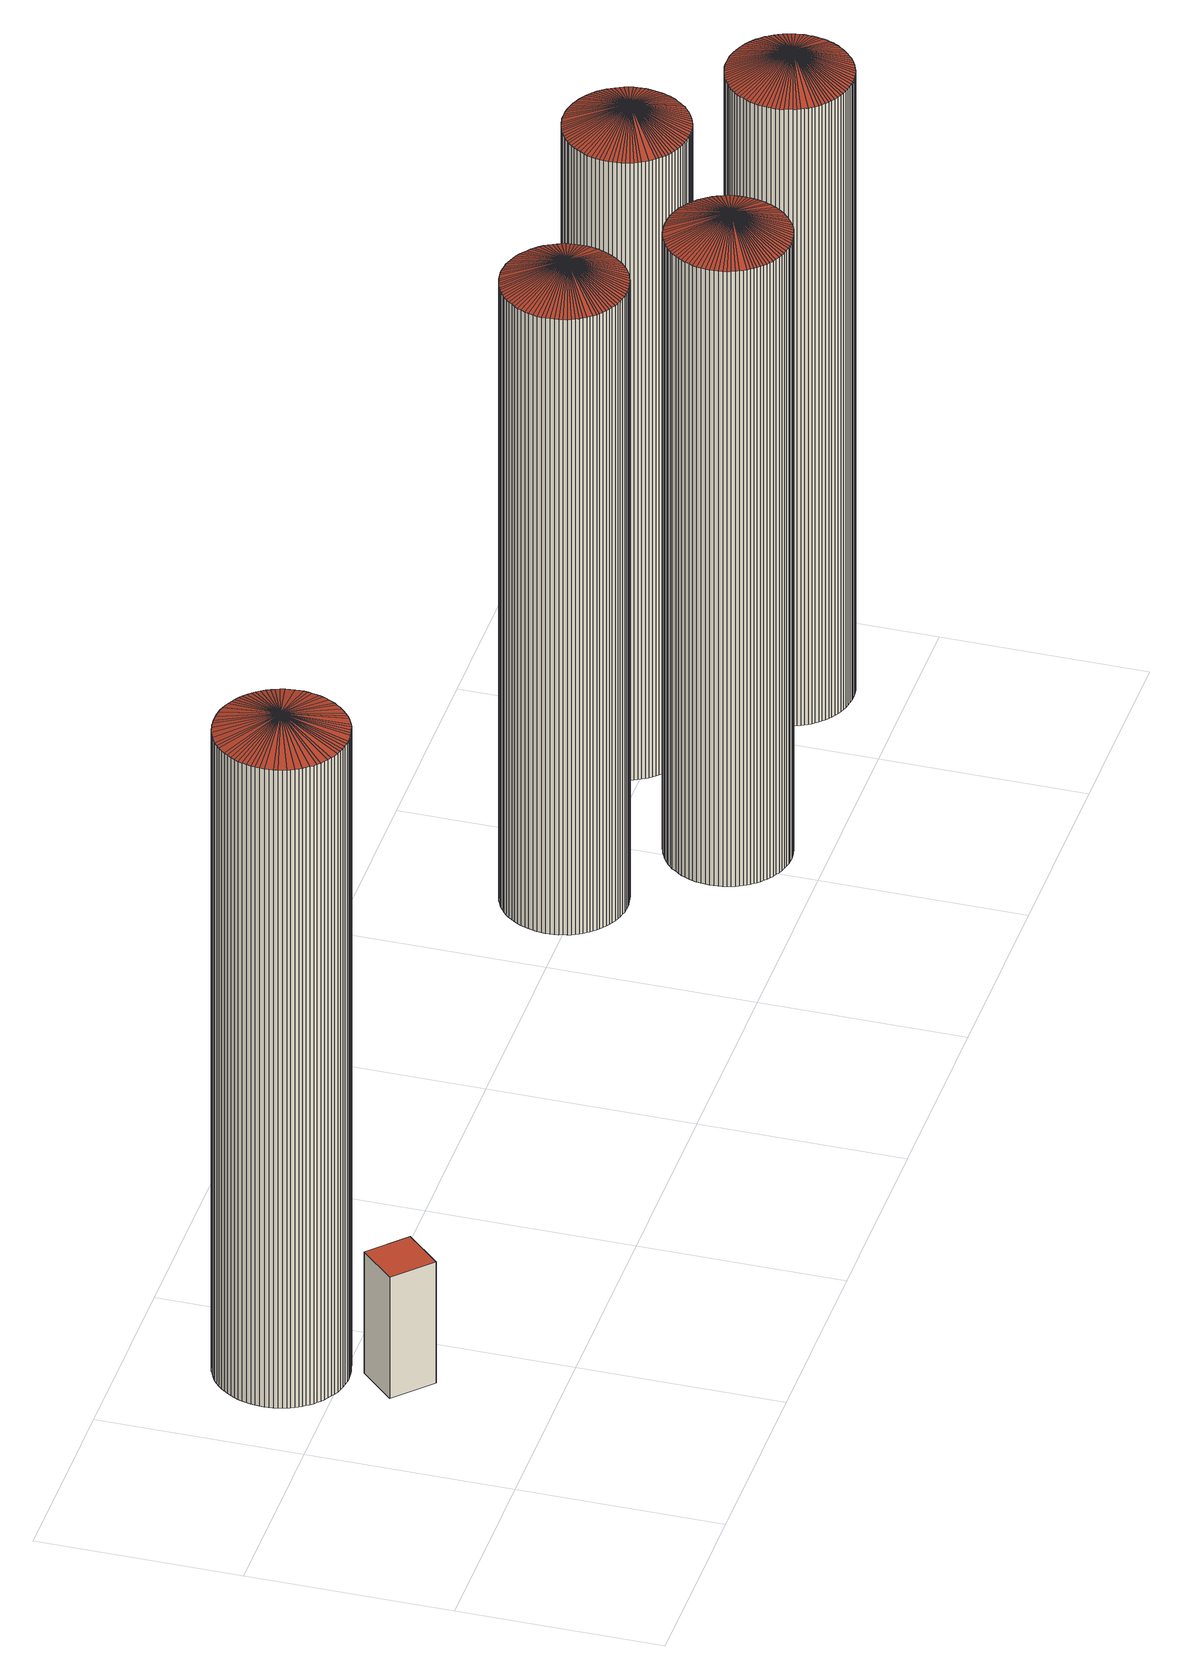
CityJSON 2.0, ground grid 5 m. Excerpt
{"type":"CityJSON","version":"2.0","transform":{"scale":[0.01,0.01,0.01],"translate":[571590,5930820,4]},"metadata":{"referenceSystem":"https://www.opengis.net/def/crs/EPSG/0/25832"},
"CityObjects":{
"building1":{"type":"Building","attributes":{"Grundfläche 2D":"1.433912","Grundhöhe NN":"5.419"},"geometry":[{"type":"Solid","lod":"3","boundaries":[[[[0,1,2,3]],[[4,5,3,2]],[[5,6,0,3]],[[6,7,1,0]],[[7,4,2,1]],[[7,6,5,4]]]],"semantics":{"surfaces":[{"type":"RoofSurface"},{"type":"WallSurface"},{"type":"GroundSurface"}],"values":[[0,1,1,1,1,2]]}}]},
"building2":{"type":"Building","attributes":{"Grundfläche 2D":"8.026202","Grundhöhe NN":"5.315"},"geometry":[{"type":"Solid","lod":"3","boundaries":[[[[8,9,10,11]],[[9,12,13,10]],[[9,8,14]],[[15,9,14,16]],[[9,15,17]],[[9,17,18]],[[19,9,18,20]],[[21,9,19,22]],[[9,21,23]],[[9,23,24]],[[9,24,25]],[[9,25,26]],[[9,26,27]],[[9,27,28]],[[9,28,29]],[[9,29,30]],[[9,30,31]],[[9,31,32]],[[9,32,33]],[[9,33,34]],[[9,34,35]],[[36,9,35,37]],[[38,9,36,39]],[[40,9,38,41]],[[42,9,40,43]],[[9,42,44]],[[45,9,44,46]],[[47,9,45,48]],[[49,9,47,50]],[[51,9,49,52]],[[9,51,53]],[[9,53,54]],[[55,9,54,56]],[[9,55,57]],[[9,57,58]],[[9,58,59]],[[9,59,60]],[[9,60,61]],[[9,61,62]],[[9,62,63]],[[9,63,64]],[[9,64,65]],[[9,65,66]],[[67,9,66,68]],[[9,67,69]],[[70,9,69,71]],[[72,9,70,73]],[[74,9,72,75]],[[76,9,74,77]],[[78,9,76,79]],[[9,78,80]],[[81,9,80,82]],[[9,81,83]],[[84,9,83,85]],[[9,84,86]],[[9,86,87]],[[9,87,88]],[[9,88,89]],[[9,89,90]],[[91,9,90,92]],[[9,91,93]],[[9,93,94]],[[9,94,95]],[[9,95,96]],[[97,9,96,98]],[[9,97,99]],[[9,99,100]],[[101,9,100,102]],[[103,9,101,104]],[[9,103,12]],[[105,106,11,10]],[[107,108,98,96]],[[108,109,97,98]],[[109,110,99,97]],[[110,111,100,99]],[[111,112,102,100]],[[112,113,101,102]],[[114,105,10,13]],[[113,115,104,101]],[[115,116,103,104]],[[116,117,12,103]],[[117,114,13,12]],[[106,118,8,11]],[[118,119,14,8]],[[119,120,16,14]],[[120,121,15,16]],[[121,122,17,15]],[[122,123,18,17]],[[123,124,20,18]],[[124,125,19,20]],[[125,126,22,19]],[[126,127,21,22]],[[127,128,23,21]],[[128,129,24,23]],[[129,130,25,24]],[[130,131,26,25]],[[131,132,27,26]],[[132,133,28,27]],[[133,134,29,28]],[[134,135,30,29]],[[135,136,31,30]],[[136,137,32,31]],[[137,138,33,32]],[[138,139,34,33]],[[139,140,35,34]],[[140,141,37,35]],[[141,142,36,37]],[[142,143,39,36]],[[143,144,38,39]],[[144,145,41,38]],[[145,146,40,41]],[[146,147,43,40]],[[147,148,42,43]],[[148,149,44,42]],[[149,150,46,44]],[[150,151,45,46]],[[151,152,48,45]],[[152,153,47,48]],[[153,154,50,47]],[[154,155,49,50]],[[155,156,52,49]],[[156,157,51,52]],[[157,158,53,51]],[[158,159,54,53]],[[159,160,56,54]],[[160,161,55,56]],[[161,162,57,55]],[[162,163,58,57]],[[163,164,59,58]],[[164,165,60,59]],[[165,166,61,60]],[[166,167,62,61]],[[167,168,63,62]],[[168,169,64,63]],[[169,170,65,64]],[[170,171,66,65]],[[171,172,68,66]],[[172,173,67,68]],[[173,174,69,67]],[[174,175,71,69]],[[175,176,70,71]],[[176,177,73,70]],[[177,178,72,73]],[[178,179,75,72]],[[179,180,74,75]],[[180,181,77,74]],[[181,182,76,77]],[[182,183,79,76]],[[183,184,78,79]],[[184,185,80,78]],[[185,186,82,80]],[[186,187,81,82]],[[187,188,83,81]],[[188,189,85,83]],[[189,190,84,85]],[[190,191,86,84]],[[191,192,87,86]],[[192,193,88,87]],[[193,194,89,88]],[[194,195,90,89]],[[195,196,92,90]],[[196,197,91,92]],[[197,198,93,91]],[[198,199,94,93]],[[199,200,95,94]],[[200,107,96,95]],[[113,112,111,110,109,108,107,200,199,198,197,196,195,194,193,192,191,190,189,188,187,186,185,184,183,182,181,180,179,178,177,176,175,174,173,172,171,170,169,168,167,166,165,164,163,162,161,160,159,158,157,156,155,154,153,152,151,150,149,148,147,146,145,144,143,142,141,140,139,138,137,136,135,134,133,132,131,130,129,128,127,126,125,124,123,122,121,120,119,118,106,105,114,117,116,115]]]],"semantics":{"surfaces":[{"type":"RoofSurface"},{"type":"WallSurface"},{"type":"GroundSurface"}],"values":[[0,0,0,0,0,0,0,0,0,0,0,0,0,0,0,0,0,0,0,0,0,0,0,0,0,0,0,0,0,0,0,0,0,0,0,0,0,0,0,0,0,0,0,0,0,0,0,0,0,0,0,0,0,0,0,0,0,0,0,0,0,0,0,0,0,0,0,0,0,0,1,1,1,1,1,1,1,1,1,1,1,1,1,1,1,1,1,1,1,1,1,1,1,1,1,1,1,1,1,1,1,1,1,1,1,1,1,1,1,1,1,1,1,1,1,1,1,1,1,1,1,1,1,1,1,1,1,1,1,1,1,1,1,1,1,1,1,1,1,1,1,1,1,1,1,1,1,1,1,1,1,1,1,1,1,1,1,1,1,1,1,1,1,1,1,1,2]]}}]},
"building3":{"type":"Building","attributes":{"Grundfläche 2D":"7.049708","Grundhöhe NN":"4.905"},"geometry":[{"type":"Solid","lod":"3","boundaries":[[[[201,202,203,204]],[[201,204,205]],[[201,205,206]],[[201,206,207]],[[201,207,208]],[[201,208,209]],[[201,209,210]],[[201,210,211]],[[201,211,212]],[[201,212,213]],[[201,213,214]],[[201,214,215]],[[201,215,216]],[[201,216,217]],[[201,217,218]],[[201,218,219]],[[201,219,220]],[[201,220,221]],[[201,221,222]],[[201,222,223]],[[201,223,224]],[[201,224,225]],[[201,225,226]],[[201,226,227]],[[201,227,228]],[[201,228,229]],[[201,229,230]],[[201,230,231]],[[201,231,232]],[[201,232,233]],[[201,233,234]],[[235,201,234,236]],[[201,235,237]],[[201,237,238]],[[201,238,239]],[[201,239,240]],[[201,240,241]],[[201,241,242]],[[201,242,243]],[[201,243,244]],[[201,244,245]],[[201,245,246]],[[201,246,247]],[[201,247,248]],[[201,248,249]],[[201,249,250]],[[201,250,251]],[[201,251,252]],[[201,252,253]],[[201,253,254]],[[201,254,255]],[[201,255,256]],[[201,256,257]],[[201,257,258]],[[201,258,259]],[[201,259,260]],[[201,260,261]],[[201,261,262]],[[201,262,263]],[[201,263,264]],[[201,264,265]],[[201,265,266]],[[201,266,267]],[[268,201,267,269]],[[270,201,268,271]],[[201,270,272]],[[201,272,273]],[[201,273,274]],[[201,274,275]],[[201,275,276]],[[201,276,277]],[[201,277,278]],[[201,278,279]],[[201,279,280]],[[201,280,281]],[[201,281,282]],[[201,282,283]],[[201,283,284]],[[201,284,285]],[[201,285,286]],[[201,286,287]],[[201,287,288]],[[201,288,289]],[[201,289,290]],[[201,290,291]],[[201,291,292]],[[201,292,293]],[[201,293,294]],[[201,294,295]],[[201,295,296]],[[201,296,297]],[[201,297,202]],[[298,299,204,203]],[[299,300,205,204]],[[300,301,206,205]],[[301,302,207,206]],[[302,303,208,207]],[[303,304,209,208]],[[304,305,210,209]],[[305,306,211,210]],[[306,307,212,211]],[[307,308,213,212]],[[308,309,214,213]],[[309,310,215,214]],[[310,311,216,215]],[[311,312,217,216]],[[312,313,218,217]],[[313,314,219,218]],[[315,298,203,202]],[[316,317,291,290]],[[317,318,292,291]],[[318,319,293,292]],[[319,320,294,293]],[[320,321,295,294]],[[321,322,296,295]],[[322,323,297,296]],[[323,315,202,297]],[[314,324,220,219]],[[324,325,221,220]],[[325,326,222,221]],[[326,327,223,222]],[[327,328,224,223]],[[328,329,225,224]],[[329,330,226,225]],[[330,331,227,226]],[[331,332,228,227]],[[332,333,229,228]],[[333,334,230,229]],[[334,335,231,230]],[[335,336,232,231]],[[336,337,233,232]],[[337,338,234,233]],[[338,339,236,234]],[[339,340,235,236]],[[340,341,237,235]],[[341,342,238,237]],[[342,343,239,238]],[[343,344,240,239]],[[344,345,241,240]],[[345,346,242,241]],[[346,347,243,242]],[[347,348,244,243]],[[348,349,245,244]],[[349,350,246,245]],[[350,351,247,246]],[[351,352,248,247]],[[352,353,249,248]],[[353,354,250,249]],[[354,355,251,250]],[[355,356,252,251]],[[356,357,253,252]],[[357,358,254,253]],[[358,359,255,254]],[[359,360,256,255]],[[360,361,257,256]],[[361,362,258,257]],[[362,363,259,258]],[[363,364,260,259]],[[364,365,261,260]],[[365,366,262,261]],[[366,367,263,262]],[[367,368,264,263]],[[368,369,265,264]],[[369,370,266,265]],[[370,371,267,266]],[[371,372,269,267]],[[372,373,268,269]],[[373,374,271,268]],[[374,375,270,271]],[[375,376,272,270]],[[376,377,273,272]],[[377,378,274,273]],[[378,379,275,274]],[[379,380,276,275]],[[380,381,277,276]],[[381,382,278,277]],[[382,383,279,278]],[[383,384,280,279]],[[384,385,281,280]],[[385,386,282,281]],[[386,387,283,282]],[[387,388,284,283]],[[388,389,285,284]],[[389,390,286,285]],[[390,391,287,286]],[[391,392,288,287]],[[392,393,289,288]],[[393,316,290,289]],[[393,392,391,390,389,388,387,386,385,384,383,382,381,380,379,378,377,376,375,374,373,372,371,370,369,368,367,366,365,364,363,362,361,360,359,358,357,356,355,354,353,352,351,350,349,348,347,346,345,344,343,342,341,340,339,338,337,336,335,334,333,332,331,330,329,328,327,326,325,324,314,313,312,311,310,309,308,307,306,305,304,303,302,301,300,299,298,315,323,322,321,320,319,318,317,316]]]],"semantics":{"surfaces":[{"type":"RoofSurface"},{"type":"WallSurface"},{"type":"GroundSurface"}],"values":[[0,0,0,0,0,0,0,0,0,0,0,0,0,0,0,0,0,0,0,0,0,0,0,0,0,0,0,0,0,0,0,0,0,0,0,0,0,0,0,0,0,0,0,0,0,0,0,0,0,0,0,0,0,0,0,0,0,0,0,0,0,0,0,0,0,0,0,0,0,0,0,0,0,0,0,0,0,0,0,0,0,0,0,0,0,0,0,0,0,0,0,0,1,1,1,1,1,1,1,1,1,1,1,1,1,1,1,1,1,1,1,1,1,1,1,1,1,1,1,1,1,1,1,1,1,1,1,1,1,1,1,1,1,1,1,1,1,1,1,1,1,1,1,1,1,1,1,1,1,1,1,1,1,1,1,1,1,1,1,1,1,1,1,1,1,1,1,1,1,1,1,1,1,1,1,1,1,1,1,1,1,1,1,1,1,1,1,1,2]]}}]},
"building4":{"type":"Building","attributes":{"Grundfläche 2D":"7.049399","Grundhöhe NN":"4.912"},"geometry":[{"type":"Solid","lod":"3","boundaries":[[[[394,395,396,397]],[[394,397,398]],[[399,394,398,400]],[[394,399,401]],[[394,401,402]],[[394,402,403]],[[394,403,404]],[[394,404,405]],[[394,405,406]],[[394,406,407]],[[394,407,408]],[[394,408,409]],[[394,409,410]],[[394,410,411]],[[394,411,412]],[[394,412,413]],[[394,413,414]],[[394,414,415]],[[394,415,416]],[[394,416,417]],[[394,417,418]],[[394,418,419]],[[394,419,420]],[[394,420,421]],[[394,421,422]],[[394,422,423]],[[394,423,424]],[[425,394,424,426]],[[394,425,427]],[[394,427,428]],[[394,428,429]],[[394,429,430]],[[394,430,431]],[[394,431,432]],[[394,432,433]],[[394,433,434]],[[394,434,435]],[[394,435,436]],[[394,436,437]],[[394,437,438]],[[394,438,439]],[[394,439,440]],[[394,440,441]],[[394,441,442]],[[394,442,443]],[[394,443,444]],[[394,444,445]],[[394,445,446]],[[394,446,447]],[[394,447,448]],[[394,448,449]],[[394,449,450]],[[394,450,451]],[[394,451,452]],[[394,452,453]],[[394,453,454]],[[394,454,455]],[[394,455,456]],[[394,456,457]],[[458,394,457,459]],[[394,458,460]],[[461,394,460,462]],[[394,461,463]],[[394,463,464]],[[394,464,465]],[[394,465,466]],[[394,466,467]],[[394,467,468]],[[394,468,469]],[[394,469,470]],[[394,470,471]],[[394,471,472]],[[394,472,473]],[[394,473,474]],[[394,474,475]],[[394,475,476]],[[394,476,477]],[[394,477,478]],[[394,478,479]],[[394,479,480]],[[394,480,481]],[[394,481,482]],[[394,482,483]],[[394,483,484]],[[394,484,485]],[[394,485,486]],[[394,486,487]],[[394,487,488]],[[394,488,489]],[[394,489,490]],[[394,490,395]],[[491,492,397,396]],[[492,493,398,397]],[[493,494,400,398]],[[494,495,399,400]],[[496,491,396,395]],[[497,498,484,483]],[[498,499,485,484]],[[499,500,486,485]],[[500,501,487,486]],[[501,502,488,487]],[[502,503,489,488]],[[503,504,490,489]],[[504,496,395,490]],[[495,505,401,399]],[[505,506,402,401]],[[506,507,403,402]],[[507,508,404,403]],[[508,509,405,404]],[[509,510,406,405]],[[510,511,407,406]],[[511,512,408,407]],[[512,513,409,408]],[[513,514,410,409]],[[514,515,411,410]],[[515,516,412,411]],[[516,517,413,412]],[[517,518,414,413]],[[518,519,415,414]],[[519,520,416,415]],[[520,521,417,416]],[[521,522,418,417]],[[522,523,419,418]],[[523,524,420,419]],[[524,525,421,420]],[[525,526,422,421]],[[526,527,423,422]],[[527,528,424,423]],[[528,529,426,424]],[[529,530,425,426]],[[530,531,427,425]],[[531,532,428,427]],[[532,533,429,428]],[[533,534,430,429]],[[534,535,431,430]],[[535,536,432,431]],[[536,537,433,432]],[[537,538,434,433]],[[538,539,435,434]],[[539,540,436,435]],[[540,541,437,436]],[[541,542,438,437]],[[542,543,439,438]],[[543,544,440,439]],[[544,545,441,440]],[[545,546,442,441]],[[546,547,443,442]],[[547,548,444,443]],[[548,549,445,444]],[[549,550,446,445]],[[550,551,447,446]],[[551,552,448,447]],[[552,553,449,448]],[[553,554,450,449]],[[554,555,451,450]],[[555,556,452,451]],[[556,557,453,452]],[[557,558,454,453]],[[558,559,455,454]],[[559,560,456,455]],[[560,561,457,456]],[[561,562,459,457]],[[562,563,458,459]],[[563,564,460,458]],[[564,565,462,460]],[[565,566,461,462]],[[566,567,463,461]],[[567,568,464,463]],[[568,569,465,464]],[[569,570,466,465]],[[570,571,467,466]],[[571,572,468,467]],[[572,573,469,468]],[[573,574,470,469]],[[574,575,471,470]],[[575,576,472,471]],[[576,577,473,472]],[[577,578,474,473]],[[578,579,475,474]],[[579,580,476,475]],[[580,581,477,476]],[[581,582,478,477]],[[582,583,479,478]],[[583,584,480,479]],[[584,585,481,480]],[[585,586,482,481]],[[586,497,483,482]],[[498,497,586,585,584,583,582,581,580,579,578,577,576,575,574,573,572,571,570,569,568,567,566,565,564,563,562,561,560,559,558,557,556,555,554,553,552,551,550,549,548,547,546,545,544,543,542,541,540,539,538,537,536,535,534,533,532,531,530,529,528,527,526,525,524,523,522,521,520,519,518,517,516,515,514,513,512,511,510,509,508,507,506,505,495,494,493,492,491,496,504,503,502,501,500,499]]]],"semantics":{"surfaces":[{"type":"RoofSurface"},{"type":"WallSurface"},{"type":"GroundSurface"}],"values":[[0,0,0,0,0,0,0,0,0,0,0,0,0,0,0,0,0,0,0,0,0,0,0,0,0,0,0,0,0,0,0,0,0,0,0,0,0,0,0,0,0,0,0,0,0,0,0,0,0,0,0,0,0,0,0,0,0,0,0,0,0,0,0,0,0,0,0,0,0,0,0,0,0,0,0,0,0,0,0,0,0,0,0,0,0,0,0,0,0,0,0,1,1,1,1,1,1,1,1,1,1,1,1,1,1,1,1,1,1,1,1,1,1,1,1,1,1,1,1,1,1,1,1,1,1,1,1,1,1,1,1,1,1,1,1,1,1,1,1,1,1,1,1,1,1,1,1,1,1,1,1,1,1,1,1,1,1,1,1,1,1,1,1,1,1,1,1,1,1,1,1,1,1,1,1,1,1,1,1,1,1,1,1,1,1,1,1,2]]}}]},
"building5":{"type":"Building","attributes":{"Grundfläche 2D":"7.049474","Grundhöhe NN":"4.863"},"geometry":[{"type":"Solid","lod":"3","boundaries":[[[[587,588,589,590]],[[587,590,591]],[[587,591,592]],[[587,592,593]],[[587,593,594]],[[587,594,595]],[[587,595,596]],[[587,596,597]],[[587,597,598]],[[587,598,599]],[[587,599,600]],[[587,600,601]],[[587,601,602]],[[587,602,603]],[[587,603,604]],[[587,604,605]],[[587,605,606]],[[587,606,607]],[[587,607,608]],[[587,608,609]],[[587,609,610]],[[587,610,611]],[[587,611,612]],[[587,612,613]],[[587,613,614]],[[587,614,615]],[[587,615,616]],[[587,616,617]],[[587,617,618]],[[619,587,618,620]],[[621,587,619,622]],[[587,621,623]],[[587,623,624]],[[587,624,625]],[[587,625,626]],[[587,626,627]],[[587,627,628]],[[587,628,629]],[[587,629,630]],[[587,630,631]],[[587,631,632]],[[587,632,633]],[[587,633,634]],[[587,634,635]],[[587,635,636]],[[587,636,637]],[[587,637,638]],[[587,638,639]],[[587,639,640]],[[587,640,641]],[[587,641,642]],[[587,642,643]],[[587,643,644]],[[587,644,645]],[[587,645,646]],[[587,646,647]],[[587,647,648]],[[587,648,649]],[[587,649,650]],[[587,650,651]],[[587,651,652]],[[587,652,653]],[[587,653,654]],[[587,654,655]],[[587,655,656]],[[587,656,657]],[[587,657,658]],[[587,658,659]],[[587,659,660]],[[587,660,661]],[[587,661,662]],[[587,662,663]],[[587,663,664]],[[587,664,665]],[[587,665,666]],[[587,666,667]],[[587,667,668]],[[587,668,669]],[[587,669,670]],[[587,670,671]],[[587,671,672]],[[587,672,673]],[[587,673,674]],[[587,674,675]],[[587,675,676]],[[587,676,677]],[[587,677,678]],[[587,678,679]],[[587,679,680]],[[587,680,681]],[[587,681,682]],[[587,682,683]],[[587,683,588]],[[684,685,590,589]],[[685,686,591,590]],[[686,687,592,591]],[[687,688,593,592]],[[688,689,594,593]],[[689,690,595,594]],[[690,691,596,595]],[[691,692,597,596]],[[692,693,598,597]],[[693,694,599,598]],[[694,695,600,599]],[[695,696,601,600]],[[696,697,602,601]],[[697,698,603,602]],[[698,699,604,603]],[[699,700,605,604]],[[701,684,589,588]],[[702,703,677,676]],[[703,704,678,677]],[[704,705,679,678]],[[705,706,680,679]],[[706,707,681,680]],[[707,708,682,681]],[[708,709,683,682]],[[709,701,588,683]],[[700,710,606,605]],[[710,711,607,606]],[[711,712,608,607]],[[712,713,609,608]],[[713,714,610,609]],[[714,715,611,610]],[[715,716,612,611]],[[716,717,613,612]],[[717,718,614,613]],[[718,719,615,614]],[[719,720,616,615]],[[720,721,617,616]],[[721,722,618,617]],[[722,723,620,618]],[[723,724,619,620]],[[724,725,622,619]],[[725,726,621,622]],[[726,727,623,621]],[[727,728,624,623]],[[728,729,625,624]],[[729,730,626,625]],[[730,731,627,626]],[[731,732,628,627]],[[732,733,629,628]],[[733,734,630,629]],[[734,735,631,630]],[[735,736,632,631]],[[736,737,633,632]],[[737,738,634,633]],[[738,739,635,634]],[[739,740,636,635]],[[740,741,637,636]],[[741,742,638,637]],[[742,743,639,638]],[[743,744,640,639]],[[744,745,641,640]],[[745,746,642,641]],[[746,747,643,642]],[[747,748,644,643]],[[748,749,645,644]],[[749,750,646,645]],[[750,751,647,646]],[[751,752,648,647]],[[752,753,649,648]],[[753,754,650,649]],[[754,755,651,650]],[[755,756,652,651]],[[756,757,653,652]],[[757,758,654,653]],[[758,759,655,654]],[[759,760,656,655]],[[760,761,657,656]],[[761,762,658,657]],[[762,763,659,658]],[[763,764,660,659]],[[764,765,661,660]],[[765,766,662,661]],[[766,767,663,662]],[[767,768,664,663]],[[768,769,665,664]],[[769,770,666,665]],[[770,771,667,666]],[[771,772,668,667]],[[772,773,669,668]],[[773,774,670,669]],[[774,775,671,670]],[[775,776,672,671]],[[776,777,673,672]],[[777,778,674,673]],[[778,779,675,674]],[[779,702,676,675]],[[703,702,779,778,777,776,775,774,773,772,771,770,769,768,767,766,765,764,763,762,761,760,759,758,757,756,755,754,753,752,751,750,749,748,747,746,745,744,743,742,741,740,739,738,737,736,735,734,733,732,731,730,729,728,727,726,725,724,723,722,721,720,719,718,717,716,715,714,713,712,711,710,700,699,698,697,696,695,694,693,692,691,690,689,688,687,686,685,684,701,709,708,707,706,705,704]]]],"semantics":{"surfaces":[{"type":"RoofSurface"},{"type":"WallSurface"},{"type":"GroundSurface"}],"values":[[0,0,0,0,0,0,0,0,0,0,0,0,0,0,0,0,0,0,0,0,0,0,0,0,0,0,0,0,0,0,0,0,0,0,0,0,0,0,0,0,0,0,0,0,0,0,0,0,0,0,0,0,0,0,0,0,0,0,0,0,0,0,0,0,0,0,0,0,0,0,0,0,0,0,0,0,0,0,0,0,0,0,0,0,0,0,0,0,0,0,0,0,0,1,1,1,1,1,1,1,1,1,1,1,1,1,1,1,1,1,1,1,1,1,1,1,1,1,1,1,1,1,1,1,1,1,1,1,1,1,1,1,1,1,1,1,1,1,1,1,1,1,1,1,1,1,1,1,1,1,1,1,1,1,1,1,1,1,1,1,1,1,1,1,1,1,1,1,1,1,1,1,1,1,1,1,1,1,1,1,1,1,1,1,1,1,1,1,1,2]]}}]},
"building6":{"type":"Building","attributes":{"Grundfläche 2D":"7.050150","Grundhöhe NN":"4.884"},"geometry":[{"type":"Solid","lod":"3","boundaries":[[[[780,781,782]],[[780,783,781]],[[780,782,784]],[[780,784,785]],[[780,785,786]],[[780,786,787]],[[780,787,788]],[[780,788,789]],[[780,789,790]],[[780,790,791]],[[780,791,792]],[[780,792,793]],[[780,793,794]],[[780,794,795]],[[780,795,796]],[[780,796,797]],[[780,797,798]],[[780,798,799]],[[780,799,800]],[[780,800,801]],[[780,801,802]],[[780,802,803]],[[780,803,804]],[[780,804,805]],[[780,805,806]],[[780,806,807]],[[780,807,808]],[[780,808,809]],[[780,809,810]],[[811,780,810,812]],[[813,780,811,814]],[[780,813,815]],[[780,815,816]],[[780,816,817]],[[780,817,818]],[[780,818,819]],[[780,819,820]],[[780,820,821]],[[780,821,822]],[[780,822,823]],[[780,823,824]],[[780,824,825]],[[780,825,826]],[[780,826,827]],[[780,827,828]],[[780,828,829]],[[780,829,830]],[[780,830,831]],[[780,831,832]],[[780,832,833]],[[780,833,834]],[[780,834,835]],[[780,835,836]],[[780,836,837]],[[780,837,838]],[[780,838,839]],[[780,839,840]],[[780,840,841]],[[780,841,842]],[[780,842,843]],[[780,843,844]],[[780,844,845]],[[780,845,846]],[[847,780,846,848]],[[780,847,849]],[[780,849,850]],[[780,850,851]],[[780,851,852]],[[780,852,853]],[[780,853,854]],[[780,854,855]],[[780,855,856]],[[780,856,857]],[[780,857,858]],[[780,858,859]],[[780,859,860]],[[780,860,861]],[[780,861,862]],[[780,862,863]],[[780,863,864]],[[780,864,865]],[[780,865,866]],[[780,866,867]],[[780,867,868]],[[780,868,869]],[[780,869,870]],[[780,870,871]],[[780,871,872]],[[780,872,873]],[[780,873,874]],[[780,874,875]],[[780,875,876]],[[780,876,783]],[[877,878,782,781]],[[878,879,784,782]],[[879,880,785,784]],[[880,881,786,785]],[[882,877,781,783]],[[883,884,870,869]],[[884,885,871,870]],[[885,886,872,871]],[[886,887,873,872]],[[887,888,874,873]],[[888,889,875,874]],[[889,890,876,875]],[[890,882,783,876]],[[881,891,787,786]],[[891,892,788,787]],[[892,893,789,788]],[[893,894,790,789]],[[894,895,791,790]],[[895,896,792,791]],[[896,897,793,792]],[[897,898,794,793]],[[898,899,795,794]],[[899,900,796,795]],[[900,901,797,796]],[[901,902,798,797]],[[902,903,799,798]],[[903,904,800,799]],[[904,905,801,800]],[[905,906,802,801]],[[906,907,803,802]],[[907,908,804,803]],[[908,909,805,804]],[[909,910,806,805]],[[910,911,807,806]],[[911,912,808,807]],[[912,913,809,808]],[[913,914,810,809]],[[914,915,812,810]],[[915,916,811,812]],[[916,917,814,811]],[[917,918,813,814]],[[918,919,815,813]],[[919,920,816,815]],[[920,921,817,816]],[[921,922,818,817]],[[922,923,819,818]],[[923,924,820,819]],[[924,925,821,820]],[[925,926,822,821]],[[926,927,823,822]],[[927,928,824,823]],[[928,929,825,824]],[[929,930,826,825]],[[930,931,827,826]],[[931,932,828,827]],[[932,933,829,828]],[[933,934,830,829]],[[934,935,831,830]],[[935,936,832,831]],[[936,937,833,832]],[[937,938,834,833]],[[938,939,835,834]],[[939,940,836,835]],[[940,941,837,836]],[[941,942,838,837]],[[942,943,839,838]],[[943,944,840,839]],[[944,945,841,840]],[[945,946,842,841]],[[946,947,843,842]],[[947,948,844,843]],[[948,949,845,844]],[[949,950,846,845]],[[950,951,848,846]],[[951,952,847,848]],[[952,953,849,847]],[[953,954,850,849]],[[954,955,851,850]],[[955,956,852,851]],[[956,957,853,852]],[[957,958,854,853]],[[958,959,855,854]],[[959,960,856,855]],[[960,961,857,856]],[[961,962,858,857]],[[962,963,859,858]],[[963,964,860,859]],[[964,965,861,860]],[[965,966,862,861]],[[966,967,863,862]],[[967,968,864,863]],[[968,969,865,864]],[[969,970,866,865]],[[970,971,867,866]],[[971,972,868,867]],[[972,883,869,868]],[[970,969,968,967,966,965,964,963,962,961,960,959,958,957,956,955,954,953,952,951,950,949,948,947,946,945,944,943,942,941,940,939,938,937,936,935,934,933,932,931,930,929,928,927,926,925,924,923,922,921,920,919,918,917,916,915,914,913,912,911,910,909,908,907,906,905,904,903,902,901,900,899,898,897,896,895,894,893,892,891,881,880,879,878,877,882,890,889,888,887,886,885,884,883,972,971]]]],"semantics":{"surfaces":[{"type":"RoofSurface"},{"type":"WallSurface"},{"type":"GroundSurface"}],"values":[[0,0,0,0,0,0,0,0,0,0,0,0,0,0,0,0,0,0,0,0,0,0,0,0,0,0,0,0,0,0,0,0,0,0,0,0,0,0,0,0,0,0,0,0,0,0,0,0,0,0,0,0,0,0,0,0,0,0,0,0,0,0,0,0,0,0,0,0,0,0,0,0,0,0,0,0,0,0,0,0,0,0,0,0,0,0,0,0,0,0,0,0,0,1,1,1,1,1,1,1,1,1,1,1,1,1,1,1,1,1,1,1,1,1,1,1,1,1,1,1,1,1,1,1,1,1,1,1,1,1,1,1,1,1,1,1,1,1,1,1,1,1,1,1,1,1,1,1,1,1,1,1,1,1,1,1,1,1,1,1,1,1,1,1,1,1,1,1,1,1,1,1,1,1,1,1,1,1,1,1,1,1,1,1,1,1,1,1,1,2]]}}]}
},
"vertices":[
[273,437,480],[191,353,480],[279,268,480],[360,353,480],[279,268,142],[360,353,142],[273,437,142],[191,353,142],
[404,572,1915],[251,628,1962],[397,556,1915],[401,564,1915],[388,540,1915],[393,548,1915],[407,581,1915],[411,600,1915],[409,590,1915],[413,610,1915],[414,620,1915],[413,641,1915],[414,630,1915],[410,663,1915],[412,652,1915],[407,674,1915],[403,685,1915],[399,695,1915],[394,705,1915],[388,715,1915],[381,725,1915],[374,733,1915],[366,742,1915],[357,750,1915],[349,756,1915],[339,763,1915],[330,768,1915],[320,773,1915],[301,780,1915],[311,777,1915],[281,785,1915],[291,783,1915],[263,787,1915],[272,786,1915],[245,787,1915],[254,787,1915],[236,786,1915],[218,783,1915],[227,785,1915],[199,778,1915],[209,781,1915],[181,770,1915],[190,774,1915],[162,759,1915],[171,764,1915],[154,752,1915],[145,745,1915],[130,728,1915],[137,737,1915],[123,719,1915],[117,709,1915],[111,699,1915],[106,689,1915],[102,678,1915],[99,667,1915],[97,656,1915],[95,645,1915],[94,634,1915],[94,623,1915],[96,602,1915],[95,612,1915],[98,592,1915],[104,572,1915],[101,582,1915],[111,555,1915],[107,564,1915],[120,540,1915],[116,547,1915],[131,525,1915],[125,533,1915],[144,512,1915],[137,518,1915],[151,505,1915],[168,493,1915],[159,499,1915],[177,488,1915],[196,478,1915],[186,483,1915],[207,475,1915],[218,472,1915],[229,470,1915],[240,468,1915],[252,468,1915],[275,469,1915],[263,468,1915],[286,471,1915],[297,474,1915],[308,477,1915],[318,481,1915],[338,491,1915],[328,486,1915],[347,497,1915],[355,504,1915],[370,518,1915],[363,511,1915],[383,533,1915],[377,525,1915],[397,556,132],[401,564,132],[318,481,132],[328,486,132],[338,491,132],[347,497,132],[355,504,132],[363,511,132],[370,518,132],[393,548,132],[377,525,132],[383,533,132],[388,540,132],[404,572,132],[407,581,132],[409,590,132],[411,600,132],[413,610,132],[414,620,132],[414,630,132],[413,641,132],[412,652,132],[410,663,132],[407,674,132],[403,685,132],[399,695,132],[394,705,132],[388,715,132],[381,725,132],[374,733,132],[366,742,132],[357,750,132],[349,756,132],[339,763,132],[330,768,132],[320,773,132],[311,777,132],[301,780,132],[291,783,132],[281,785,132],[272,786,132],[263,787,132],[254,787,132],[245,787,132],[236,786,132],[227,785,132],[218,783,132],[209,781,132],[199,778,132],[190,774,132],[181,770,132],[171,764,132],[162,759,132],[154,752,132],[145,745,132],[137,737,132],[130,728,132],[123,719,132],[117,709,132],[111,699,132],[106,689,132],[102,678,132],[99,667,132],[97,656,132],[95,645,132],[94,634,132],[94,623,132],[95,612,132],[96,602,132],[98,592,132],[101,582,132],[104,572,132],[107,564,132],[111,555,132],[116,547,132],[120,540,132],[125,533,132],[131,525,132],[137,518,132],[144,512,132],[151,505,132],[159,499,132],[168,493,132],[177,488,132],[186,483,132],[196,478,132],[207,475,132],[218,472,132],[229,470,132],[240,468,132],[252,468,132],[263,468,132],[275,469,132],[286,471,132],[297,474,132],[308,477,132],
[2278,532,1868],[2259,686,1810],[2251,685,1810],[2242,683,1810],[2234,681,1810],[2226,679,1810],[2217,676,1810],[2209,672,1810],[2201,668,1810],[2192,663,1810],[2184,657,1810],[2176,651,1810],[2169,644,1810],[2161,636,1810],[2155,628,1810],[2148,620,1810],[2143,611,1810],[2138,601,1810],[2134,591,1810],[2130,581,1810],[2127,570,1810],[2125,560,1810],[2124,549,1810],[2123,539,1810],[2124,528,1810],[2125,518,1810],[2126,508,1810],[2129,499,1810],[2131,489,1810],[2134,480,1810],[2138,472,1810],[2142,464,1810],[2147,457,1810],[2152,449,1810],[2162,437,1810],[2157,443,1810],[2168,430,1810],[2174,425,1810],[2181,419,1810],[2189,413,1810],[2196,408,1810],[2205,404,1810],[2214,399,1810],[2223,396,1810],[2233,392,1810],[2243,390,1810],[2253,388,1810],[2264,387,1810],[2275,387,1810],[2285,387,1810],[2296,389,1810],[2307,391,1810],[2317,393,1810],[2327,397,1810],[2337,401,1810],[2347,406,1810],[2356,411,1810],[2364,417,1810],[2372,424,1810],[2379,430,1810],[2386,437,1810],[2392,445,1810],[2397,452,1810],[2402,460,1810],[2406,467,1810],[2410,475,1810],[2413,483,1810],[2418,498,1810],[2416,490,1810],[2422,516,1810],[2420,507,1810],[2423,525,1810],[2423,534,1810],[2423,544,1810],[2422,554,1810],[2421,564,1810],[2419,574,1810],[2416,584,1810],[2412,594,1810],[2408,603,1810],[2403,613,1810],[2397,622,1810],[2390,631,1810],[2383,639,1810],[2376,646,1810],[2367,653,1810],[2359,660,1810],[2350,666,1810],[2341,671,1810],[2332,675,1810],[2322,678,1810],[2313,681,1810],[2303,684,1810],[2294,685,1810],[2285,686,1810],[2276,687,1810],[2267,687,1810],[2251,685,91],[2242,683,91],[2234,681,91],[2226,679,91],[2217,676,91],[2209,672,91],[2201,668,91],[2192,663,91],[2184,657,91],[2176,651,91],[2169,644,91],[2161,636,91],[2155,628,91],[2148,620,91],[2143,611,91],[2138,601,91],[2134,591,91],[2259,686,91],[2332,675,91],[2322,678,91],[2313,681,91],[2303,684,91],[2294,685,91],[2285,686,91],[2276,687,91],[2267,687,91],[2130,581,91],[2127,570,91],[2125,560,91],[2124,549,91],[2123,539,91],[2124,528,91],[2125,518,91],[2126,508,91],[2129,499,91],[2131,489,91],[2134,480,91],[2138,472,91],[2142,464,91],[2147,457,91],[2152,449,91],[2157,443,91],[2162,437,91],[2168,430,91],[2174,425,91],[2181,419,91],[2189,413,91],[2196,408,91],[2205,404,91],[2214,399,91],[2223,396,91],[2233,392,91],[2243,390,91],[2253,388,91],[2264,387,91],[2275,387,91],[2285,387,91],[2296,389,91],[2307,391,91],[2317,393,91],[2327,397,91],[2337,401,91],[2347,406,91],[2356,411,91],[2364,417,91],[2372,424,91],[2379,430,91],[2386,437,91],[2392,445,91],[2397,452,91],[2402,460,91],[2406,467,91],[2410,475,91],[2413,483,91],[2416,490,91],[2418,498,91],[2420,507,91],[2422,516,91],[2423,525,91],[2423,534,91],[2423,544,91],[2422,554,91],[2421,564,91],[2419,574,91],[2416,584,91],[2412,594,91],[2408,603,91],[2403,613,91],[2397,622,91],[2390,631,91],[2383,639,91],[2376,646,91],[2367,653,91],[2359,660,91],[2350,666,91],[2341,671,91],
[2564,225,1868],[2545,379,1810],[2537,378,1810],[2529,377,1810],[2520,375,1810],[2503,369,1810],[2512,372,1810],[2495,365,1810],[2487,361,1810],[2478,356,1810],[2470,350,1810],[2462,344,1810],[2455,337,1810],[2447,330,1810],[2441,321,1810],[2435,313,1810],[2429,304,1810],[2424,294,1810],[2420,284,1810],[2416,274,1810],[2413,264,1810],[2411,253,1810],[2410,242,1810],[2410,232,1810],[2410,221,1810],[2411,211,1810],[2412,201,1810],[2415,192,1810],[2417,183,1810],[2421,174,1810],[2424,165,1810],[2433,150,1810],[2429,157,1810],[2438,143,1810],[2443,136,1810],[2448,130,1810],[2454,124,1810],[2460,118,1810],[2467,112,1810],[2474,107,1810],[2482,101,1810],[2491,97,1810],[2500,92,1810],[2509,89,1810],[2519,86,1810],[2529,83,1810],[2540,81,1810],[2550,80,1810],[2561,80,1810],[2572,81,1810],[2582,82,1810],[2593,84,1810],[2603,87,1810],[2614,90,1810],[2623,94,1810],[2633,99,1810],[2642,105,1810],[2650,111,1810],[2658,117,1810],[2665,124,1810],[2672,131,1810],[2678,138,1810],[2683,145,1810],[2688,153,1810],[2696,168,1810],[2692,161,1810],[2699,176,1810],[2704,192,1810],[2702,183,1810],[2706,200,1810],[2708,209,1810],[2709,218,1810],[2709,228,1810],[2709,237,1810],[2708,247,1810],[2707,257,1810],[2705,267,1810],[2702,277,1810],[2698,287,1810],[2694,297,1810],[2689,306,1810],[2683,315,1810],[2676,324,1810],[2669,332,1810],[2662,340,1810],[2654,347,1810],[2645,353,1810],[2636,359,1810],[2627,364,1810],[2618,368,1810],[2608,372,1810],[2599,375,1810],[2589,377,1810],[2580,378,1810],[2571,379,1810],[2562,380,1810],[2553,380,1810],[2537,378,91],[2529,377,91],[2520,375,91],[2512,372,91],[2503,369,91],[2545,379,91],[2618,368,91],[2608,372,91],[2599,375,91],[2589,377,91],[2580,378,91],[2571,379,91],[2562,380,91],[2553,380,91],[2495,365,91],[2487,361,91],[2478,356,91],[2470,350,91],[2462,344,91],[2455,337,91],[2447,330,91],[2441,321,91],[2435,313,91],[2429,304,91],[2424,294,91],[2420,284,91],[2416,274,91],[2413,264,91],[2411,253,91],[2410,242,91],[2410,232,91],[2410,221,91],[2411,211,91],[2412,201,91],[2415,192,91],[2417,183,91],[2421,174,91],[2424,165,91],[2429,157,91],[2433,150,91],[2438,143,91],[2443,136,91],[2448,130,91],[2454,124,91],[2460,118,91],[2467,112,91],[2474,107,91],[2482,101,91],[2491,97,91],[2500,92,91],[2509,89,91],[2519,86,91],[2529,83,91],[2540,81,91],[2550,80,91],[2561,80,91],[2572,81,91],[2582,82,91],[2593,84,91],[2603,87,91],[2614,90,91],[2623,94,91],[2633,99,91],[2642,105,91],[2650,111,91],[2658,117,91],[2665,124,91],[2672,131,91],[2678,138,91],[2683,145,91],[2688,153,91],[2692,161,91],[2696,168,91],[2699,176,91],[2702,183,91],[2704,192,91],[2706,200,91],[2708,209,91],[2709,218,91],[2709,228,91],[2709,237,91],[2708,247,91],[2707,257,91],[2705,267,91],[2702,277,91],[2698,287,91],[2694,297,91],[2689,306,91],[2683,315,91],[2676,324,91],[2669,332,91],[2662,340,91],[2654,347,91],[2645,353,91],[2636,359,91],[2627,364,91],
[2912,565,1868],[2892,720,1810],[2884,718,1810],[2876,717,1810],[2868,715,1810],[2859,712,1810],[2851,709,1810],[2843,706,1810],[2834,701,1810],[2826,696,1810],[2818,691,1810],[2810,684,1810],[2802,678,1810],[2795,670,1810],[2789,662,1810],[2782,653,1810],[2777,644,1810],[2772,634,1810],[2767,625,1810],[2764,614,1810],[2761,604,1810],[2759,593,1810],[2758,583,1810],[2757,572,1810],[2757,562,1810],[2758,552,1810],[2760,542,1810],[2762,532,1810],[2765,523,1810],[2768,514,1810],[2772,506,1810],[2776,498,1810],[2785,483,1810],[2781,490,1810],[2796,470,1810],[2790,476,1810],[2802,464,1810],[2808,458,1810],[2815,452,1810],[2822,447,1810],[2830,442,1810],[2839,437,1810],[2848,433,1810],[2857,429,1810],[2867,426,1810],[2877,424,1810],[2887,422,1810],[2898,421,1810],[2908,421,1810],[2919,421,1810],[2930,422,1810],[2941,424,1810],[2951,427,1810],[2961,431,1810],[2971,435,1810],[2980,440,1810],[2989,445,1810],[2998,451,1810],[3005,457,1810],[3013,464,1810],[3019,471,1810],[3025,478,1810],[3031,486,1810],[3036,493,1810],[3040,501,1810],[3044,508,1810],[3047,516,1810],[3050,524,1810],[3052,532,1810],[3054,541,1810],[3056,549,1810],[3056,558,1810],[3057,568,1810],[3057,578,1810],[3056,588,1810],[3055,597,1810],[3052,608,1810],[3049,617,1810],[3046,627,1810],[3041,637,1810],[3036,646,1810],[3030,655,1810],[3024,664,1810],[3017,672,1810],[3009,680,1810],[3001,687,1810],[2993,693,1810],[2984,699,1810],[2975,704,1810],[2965,708,1810],[2956,712,1810],[2946,715,1810],[2937,717,1810],[2928,719,1810],[2919,720,1810],[2910,720,1810],[2901,720,1810],[2884,718,86],[2876,717,86],[2868,715,86],[2859,712,86],[2851,709,86],[2843,706,86],[2834,701,86],[2826,696,86],[2818,691,86],[2810,684,86],[2802,678,86],[2795,670,86],[2789,662,86],[2782,653,86],[2777,644,86],[2772,634,86],[2767,625,86],[2892,720,86],[2965,708,86],[2956,712,86],[2946,715,86],[2937,717,86],[2928,719,86],[2919,720,86],[2910,720,86],[2901,720,86],[2764,614,86],[2761,604,86],[2759,593,86],[2758,583,86],[2757,572,86],[2757,562,86],[2758,552,86],[2760,542,86],[2762,532,86],[2765,523,86],[2768,514,86],[2772,506,86],[2776,498,86],[2781,490,86],[2785,483,86],[2790,476,86],[2796,470,86],[2802,464,86],[2808,458,86],[2815,452,86],[2822,447,86],[2830,442,86],[2839,437,86],[2848,433,86],[2857,429,86],[2867,426,86],[2877,424,86],[2887,422,86],[2898,421,86],[2908,421,86],[2919,421,86],[2930,422,86],[2941,424,86],[2951,427,86],[2961,431,86],[2971,435,86],[2980,440,86],[2989,445,86],[2998,451,86],[3005,457,86],[3013,464,86],[3019,471,86],[3025,478,86],[3031,486,86],[3036,493,86],[3040,501,86],[3044,508,86],[3047,516,86],[3050,524,86],[3052,532,86],[3054,541,86],[3056,549,86],[3056,558,86],[3057,568,86],[3057,578,86],[3056,588,86],[3055,597,86],[3052,608,86],[3049,617,86],[3046,627,86],[3041,637,86],[3036,646,86],[3030,655,86],[3024,664,86],[3017,672,86],[3009,680,86],[3001,687,86],[2993,693,86],[2984,699,86],[2975,704,86],
[3217,266,1868],[3189,420,1810],[3181,418,1810],[3197,421,1810],[3173,416,1810],[3165,413,1810],[3156,410,1810],[3148,407,1810],[3139,402,1810],[3131,397,1810],[3123,392,1810],[3115,386,1810],[3107,379,1810],[3100,371,1810],[3093,363,1810],[3087,354,1810],[3082,345,1810],[3077,336,1810],[3072,326,1810],[3069,315,1810],[3066,305,1810],[3064,295,1810],[3063,284,1810],[3062,273,1810],[3062,263,1810],[3063,253,1810],[3065,243,1810],[3067,233,1810],[3070,224,1810],[3073,215,1810],[3077,207,1810],[3085,191,1810],[3081,199,1810],[3095,178,1810],[3090,184,1810],[3101,171,1810],[3106,165,1810],[3113,159,1810],[3120,153,1810],[3127,148,1810],[3135,143,1810],[3144,138,1810],[3153,134,1810],[3162,130,1810],[3172,127,1810],[3182,125,1810],[3192,123,1810],[3203,122,1810],[3213,121,1810],[3224,122,1810],[3235,123,1810],[3246,125,1810],[3256,128,1810],[3266,132,1810],[3276,136,1810],[3285,141,1810],[3294,146,1810],[3303,152,1810],[3310,158,1810],[3318,165,1810],[3324,172,1810],[3330,179,1810],[3336,187,1810],[3341,194,1810],[3345,202,1810],[3349,209,1810],[3352,217,1810],[3357,233,1810],[3355,225,1810],[3359,242,1810],[3360,250,1810],[3361,260,1810],[3362,269,1810],[3362,279,1810],[3361,288,1810],[3359,299,1810],[3357,308,1810],[3354,318,1810],[3351,328,1810],[3346,338,1810],[3341,347,1810],[3335,357,1810],[3329,365,1810],[3322,373,1810],[3314,381,1810],[3306,388,1810],[3298,394,1810],[3289,400,1810],[3280,405,1810],[3270,409,1810],[3261,413,1810],[3252,416,1810],[3242,418,1810],[3233,420,1810],[3224,421,1810],[3215,421,1810],[3206,421,1810],[3189,420,88],[3181,418,88],[3173,416,88],[3165,413,88],[3156,410,88],[3197,421,88],[3270,409,88],[3261,413,88],[3252,416,88],[3242,418,88],[3233,420,88],[3224,421,88],[3215,421,88],[3206,421,88],[3148,407,88],[3139,402,88],[3131,397,88],[3123,392,88],[3115,386,88],[3107,379,88],[3100,371,88],[3093,363,88],[3087,354,88],[3082,345,88],[3077,336,88],[3072,326,88],[3069,315,88],[3066,305,88],[3064,295,88],[3063,284,88],[3062,273,88],[3062,263,88],[3063,253,88],[3065,243,88],[3067,233,88],[3070,224,88],[3073,215,88],[3077,207,88],[3081,199,88],[3085,191,88],[3090,184,88],[3095,178,88],[3101,171,88],[3106,165,88],[3113,159,88],[3120,153,88],[3127,148,88],[3135,143,88],[3144,138,88],[3153,134,88],[3162,130,88],[3172,127,88],[3182,125,88],[3192,123,88],[3203,122,88],[3213,121,88],[3224,122,88],[3235,123,88],[3246,125,88],[3256,128,88],[3266,132,88],[3276,136,88],[3285,141,88],[3294,146,88],[3303,152,88],[3310,158,88],[3318,165,88],[3324,172,88],[3330,179,88],[3336,187,88],[3341,194,88],[3345,202,88],[3349,209,88],[3352,217,88],[3355,225,88],[3357,233,88],[3359,242,88],[3360,250,88],[3361,260,88],[3362,269,88],[3362,279,88],[3361,288,88],[3359,299,88],[3357,308,88],[3354,318,88],[3351,328,88],[3346,338,88],[3341,347,88],[3335,357,88],[3329,365,88],[3322,373,88],[3314,381,88],[3306,388,88],[3298,394,88],[3289,400,88],[3280,405,88]
]}
